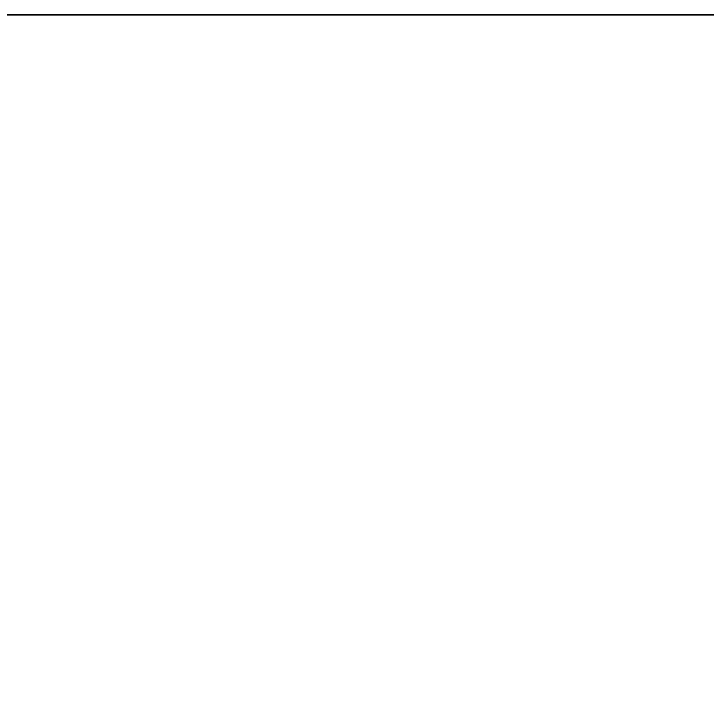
# Model space of a CAD drawing. Header units: metres. Extents: x 1080427 to 1081241, y 976768 to 977191.
# Drawn here: x 1080957.5 to 1081033.8, y 977078.6 to 977153.3 of the extents above; entities that cross this region are included whole.
import ezdxf

# ---------------------------------------------------------------- set-up
doc = ezdxf.new("R2010")
doc.units = ezdxf.units.M
doc.header["$LTSCALE"] = 25.4
doc.layers.add('COTA', color=1, linetype='Continuous', lineweight=30)
doc.layers.add('PLATINA', color=54, linetype='Continuous', lineweight=30)

msp = doc.modelspace()

# ---------------------------------------------------------------- hatches: boundary and pattern name
at = {"layer": 'PLATINA', "transparency": 33554531}
h = msp.add_hatch(dxfattribs=at)
h.set_pattern_fill('ANGLE', color=252, angle=3.5538733)
h.set_pattern_definition([(3.5538733, (62931.197, -65103.031), (-0.43297937, 6.971567533), [5.08, -1.905]), (93.5538733, (62931.197, -65103.031), (-6.971567533, -0.43297937), [5.08, -1.905])])
h.paths.add_polyline_path([(1080977.021445, 977126.074165), (1080977.234079, 977125.832179), (1080977.509469, 977126.074167)])
h = msp.add_hatch(dxfattribs=at)
h.set_pattern_fill('ANGLE', color=252, angle=3.5538733)
h.set_pattern_definition([(3.5538733, (62931.84, -65113.3865), (-0.43297937, 6.971567533), [5.08, -1.905]), (93.5538733, (62931.84, -65113.3865), (-6.971567533, -0.43297937), [5.08, -1.905])])
h.paths.add_polyline_path([(1080977.021445, 977126.074165), (1080977.234079, 977125.832179), (1080977.509469, 977126.074167)])
h = msp.add_hatch(dxfattribs=at)
h.set_pattern_fill('ANGLE', color=252)
h.set_pattern_definition([(0, (287.086, 0.5), (0, 6.985), [5.08, -1.905]), (90, (287.086, 0.5), (-6.985, 4e-16), [5.08, -1.905])])
h.paths.add_polyline_path([(1080967.180819, 977125.872829), (1080967.161769, 977125.872829), (1080967.161769, 977125.624363), (1080967.180819, 977125.624363)])
h = msp.add_hatch(dxfattribs=at)
h.set_pattern_fill('ANGLE', color=252)
h.set_pattern_definition([(0, (287.984, 0.5), (0, 6.985), [5.08, -1.905]), (90, (287.984, 0.5), (-6.985, 4e-16), [5.08, -1.905])])
h.paths.add_polyline_path([(1080967.180819, 977125.872829), (1080967.161769, 977125.872829), (1080967.161769, 977125.624363), (1080967.180819, 977125.624363)])
h = msp.add_hatch(dxfattribs=at)
h.set_pattern_fill('ANGLE', color=252)
h.set_pattern_definition([(0, (286.93, 0.5), (0, 6.985), [5.08, -1.905]), (90, (286.93, 0.5), (-6.985, 4e-16), [5.08, -1.905])])
h.paths.add_polyline_path([(1080967.355819, 977125.872829), (1080967.336769, 977125.872829), (1080967.336769, 977125.624363), (1080967.355819, 977125.624363)])
h = msp.add_hatch(dxfattribs=at)
h.set_pattern_fill('ANGLE', color=252)
h.set_pattern_definition([(0, (287.828, 0.5), (0, 6.985), [5.08, -1.905]), (90, (287.828, 0.5), (-6.985, 4e-16), [5.08, -1.905])])
h.paths.add_polyline_path([(1080967.355819, 977125.872829), (1080967.336769, 977125.872829), (1080967.336769, 977125.624363), (1080967.355819, 977125.624363)])
h = msp.add_hatch(dxfattribs=at)
h.set_pattern_fill('ANGLE', color=252)
h.set_pattern_definition([(0, (288.061, 0.5145), (0, 6.985), [5.08, -1.905]), (90, (288.061, 0.5145), (-6.985, 4e-16), [5.08, -1.905])])
h.paths.add_polyline_path([(1080968.155832, 977125.87305), (1080968.136782, 977125.87305), (1080968.136782, 977125.638979), (1080968.155832, 977125.638979)])
h = msp.add_hatch(dxfattribs=at)
h.set_pattern_fill('ANGLE', color=252)
h.set_pattern_definition([(0, (288.959, 0.5144), (0, 6.985), [5.08, -1.905]), (90, (288.959, 0.5144), (-6.985, 4e-16), [5.08, -1.905])])
h.paths.add_polyline_path([(1080968.155832, 977125.87305), (1080968.136782, 977125.87305), (1080968.136782, 977125.638979), (1080968.155832, 977125.638979)])
h = msp.add_hatch(dxfattribs=at)
h.set_pattern_fill('ANGLE', color=252)
h.set_pattern_definition([(0, (287.905, 0.5145), (0, 6.985), [5.08, -1.905]), (90, (287.905, 0.5145), (-6.985, 4e-16), [5.08, -1.905])])
h.paths.add_polyline_path([(1080968.330832, 977125.87305), (1080968.311782, 977125.87305), (1080968.311782, 977125.638979), (1080968.330832, 977125.638979)])
h = msp.add_hatch(dxfattribs=at)
h.set_pattern_fill('ANGLE', color=252)
h.set_pattern_definition([(0, (288.803, 0.5144), (0, 6.985), [5.08, -1.905]), (90, (288.803, 0.5144), (-6.985, 4e-16), [5.08, -1.905])])
h.paths.add_polyline_path([(1080968.330832, 977125.87305), (1080968.311782, 977125.87305), (1080968.311782, 977125.638979), (1080968.330832, 977125.638979)])
h = msp.add_hatch(dxfattribs=at)
h.set_pattern_fill('ANGLE', color=252)
h.set_pattern_definition([(0, (284.271, 6.858), (0, 6.985), [5.08, -1.905]), (90, (284.271, 6.858), (-6.985, 4e-16), [5.08, -1.905])])
h.paths.add_polyline_path([(1080976.942598, 977125.613199), (1080976.729961, 977125.855189), (1080976.454519, 977125.613198)])
h = msp.add_hatch(dxfattribs=at)
h.set_pattern_fill('ANGLE', color=252)
h.set_pattern_definition([(0, (284.271, -3.517), (0, 6.985), [5.08, -1.905]), (90, (284.271, -3.517), (-6.985, 4e-16), [5.08, -1.905])])
h.paths.add_polyline_path([(1080976.942598, 977125.613199), (1080976.729961, 977125.855189), (1080976.454519, 977125.613198)])
h = msp.add_hatch(dxfattribs=at)
h.set_pattern_fill('ANGLE', color=252)
h.set_pattern_definition([(0, (288.712, 0.476), (0, 6.985), [5.08, -1.905]), (90, (288.712, 0.476), (-6.985, 4e-16), [5.08, -1.905])])
h.paths.add_polyline_path([(1080967.571301, 977124.400753), (1080967.596701, 977124.400753), (1080967.596701, 977124.138044), (1080967.571301, 977124.138044)])
h.paths.add_polyline_path([(1080967.895901, 977124.400753), (1080967.921301, 977124.400753), (1080967.921301, 977124.138044), (1080967.8959, 977124.138044)])
h = msp.add_hatch(dxfattribs=at)
h.set_pattern_fill('ANGLE', color=252)
h.set_pattern_definition([(0, (283.4036, 5.62), (0, 6.985), [5.08, -1.905]), (90, (283.4036, 5.62), (-6.985, 4e-16), [5.08, -1.905])])
h.paths.add_polyline_path([(1080975.057015, 977124.374723), (1080975.287693, 977124.112155), (1080975.587015, 977124.375094)])
h = msp.add_hatch(dxfattribs=at)
h.set_pattern_fill('ANGLE', color=252)
h.set_pattern_definition([(0, (283.4036, -4.755), (0, 6.985), [5.08, -1.905]), (90, (283.4036, -4.755), (-6.985, 4e-16), [5.08, -1.905])])
h.paths.add_polyline_path([(1080975.057015, 977124.374723), (1080975.287693, 977124.112155), (1080975.587015, 977124.375094)])

# ---------------------------------------------------------------- linework, layer by layer
at = {"layer": 'COTA', "const_width": 0.2}
msp.add_lwpolyline([(1080619.797527, 977153.234077), (1081240.811784, 977153.234077), (1081240.811784, 976870.940986), (1080619.797527, 976870.940986)], close=True, dxfattribs=at)

doc.saveas('drawing.dxf')
